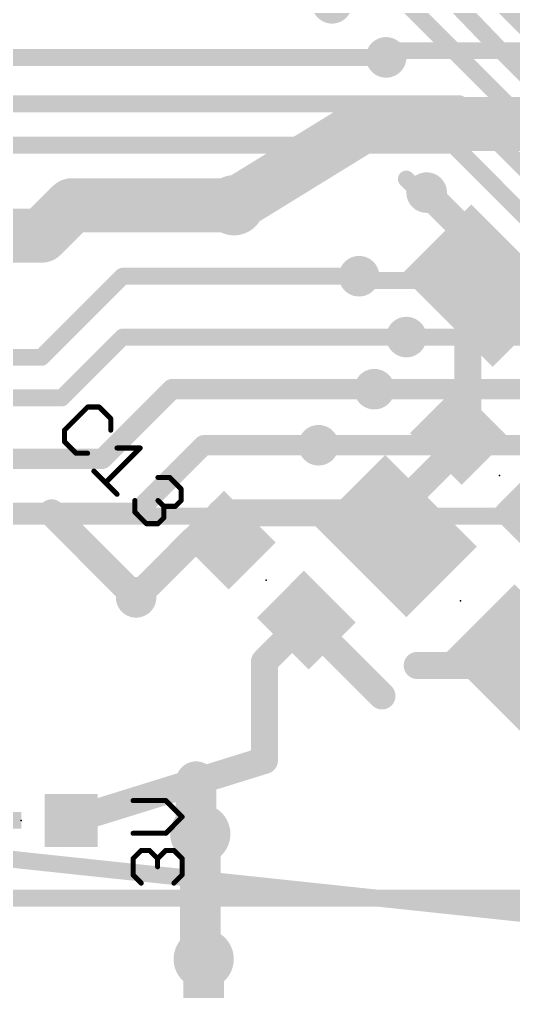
# Model space of a CAD drawing. Extents: x -1.6 to 81.6, y -2 to 51.3.
# Drawn here: x 26.19 to 33.62, y 10.59 to 25.2 of the extents above; entities that cross this region are included whole.
import ezdxf

# ---------------------------------------------------------------- set-up
doc = ezdxf.new("R2010")
doc.units = 0
for name, color, linetype in [('1', 22, 'CONTINUOUS'), ('16', 175, 'CONTINUOUS'), ('18', 82, 'CONTINUOUS'), ('21', 253, 'CONTINUOUS'), ('23', 7, 'CONTINUOUS'), ('25', 253, 'CONTINUOUS')]:
    doc.layers.add(name, color=color, linetype=linetype)

# ---------------------------------------------------------------- blocks, each defined once
blk = doc.blocks.new('RECT')
blk.add_solid([(-0.5, -0.5), (0.5, -0.5), (-0.5, 0.5), (0.5, 0.5)])
blk = doc.blocks.new('ROUNDV')
at = {"const_width": 0.5}
blk.add_lwpolyline([(0, -0.25, 1), (0, 0.25, 1), (0, -0.25)], format="xyb", dxfattribs=at)

msp = doc.modelspace()

# ---------------------------------------------------------------- linework, layer by layer
at = {"layer": '1'}
for points, const_width in [([(33.1216, 24.32), (26.6192, 30.8224)], 0.254), ([(33.3248, 24.828), (28.0924, 30.2636)], 0.254), ([(36.068, 22.796), (33.4264, 25.4376)], 0.254), ([(35.9664, 22.1864), (33.3248, 24.828)], 0.254), ([(31.6992, 24.6248), (21.9456, 24.6248)], 0.254), ([(35.8648, 21.5768), (33.1216, 24.32)], 0.254), ([(21.4884, 23.9268), (31.5468, 23.9268)], 0.254), ([(31.242, 23.9268), (31.5468, 23.9268)], 0.254), ([(31.5468, 23.9268), (32.766, 23.9268)], 0.254), ([(32.766, 23.9268), (32.8036, 23.9268)], 0.254), ([(35.814, 20.9164), (32.9184, 23.812)], 0.254), ([(25.7424, 23.304), (32.004, 23.304)], 0.254), ([(32.7152, 23.304), (32.004, 23.304)], 0.254), ([(35.56, 20.4592), (32.7152, 23.304)], 0.254), ([(26.5176, 21.9456), (26.9748, 22.4028)], 0.8128), ([(26.9748, 22.4028), (29.4132, 22.4028)], 0.8128), ([(33.1216, 21.78), (32.3088, 22.5928)], 0.4064), ([(16.3068, 21.9456), (26.5176, 21.9456)], 0.8128), ([(33.1216, 21.6784), (33.1216, 21.78)], 0.254), ([(33.1413, 21.1949), (32.9538, 21.4645)], 0.254), ([(27.7368, 21.336), (26.5176, 20.1168)], 0.254), ([(30.0736, 21.336), (27.7368, 21.336)], 0.254), ([(30.2768, 21.336), (30.0736, 21.336)], 0.254), ([(30.2768, 21.336), (31.2928, 21.336)], 0.254), ([(33.1413, 21.1949), (32.3045, 21.1949)], 0.3048), ([(32.3045, 21.1949), (32.6381, 21.1949)], 0.254), ([(32.7499, 20.8034), (33.1413, 21.1949)], 0.254), ([(32.9291, 21.1082), (32.7499, 20.8034)], 0.254), ([(32.9291, 21.1082), (32.9291, 19.0717)], 0.4064), ([(27.7368, 20.4216), (26.8224, 19.5072)], 0.254), ([(32.004, 20.4216), (27.7368, 20.4216)], 0.254), ([(26.5176, 20.1168), (11.8872, 20.1168)], 0.254), ([(28.4776, 19.6384), (27.432, 18.5928)], 0.3048), ([(30.408, 19.6384), (28.4776, 19.6384)], 0.3048), ([(30.408, 19.6384), (31.5228, 19.6384)], 0.3048), ([(26.8224, 19.5072), (15.5448, 19.5072)], 0.254), ([(32.9291, 19.0717), (32.8014, 18.944)], 0.4064), ([(32.8014, 18.944), (32.8014, 18.7806)], 0.4064), ([(27.94, 17.78), (28.956, 18.796)], 0.3048), ([(28.956, 18.796), (30.6832, 18.796)], 0.3048), ([(32.8014, 18.7806), (31.8008, 17.78)], 0.4064), ([(27.432, 18.5928), (8.9408, 18.5928)], 0.3048), ([(31.75, 17.78), (29.21, 17.78)], 0.4064), ([(31.8008, 17.78), (31.75, 17.78)], 0.4064), ([(31.75, 17.7292), (31.75, 17.78)], 0.4064), ([(7.62, 17.7292), (38.6588, 17.7292)], 0.254), ([(27.94, 17.78), (8.89, 17.78)], 0.3048), ([(31.6992, 17.6784), (31.75, 17.7292)], 0.4064), ([(31.8445, 17.5331), (31.6992, 17.6784)], 0.254), ([(28.7992, 17.3692), (27.94, 16.51)], 0.4064), ([(29.2962, 17.3692), (28.7992, 17.3692)], 0.4064), ([(29.2962, 17.3692), (29.6628, 17.3692)], 0.4064), ([(31.4381, 17.4315), (31.3759, 17.3692)], 0.4064), ([(31.8445, 17.4315), (31.4381, 17.4315)], 0.4064), ([(31.8445, 17.4315), (31.8445, 17.5331)], 0.254), ([(30.4928, 16.1672), (29.8704, 15.5448)], 0.4064), ([(30.4982, 16.1672), (30.4928, 16.1672)], 0.4064), ([(31.6372, 15.0282), (30.4982, 16.1672)], 0.4064), ([(29.8704, 14.0596), (29.8704, 15.5448)], 0.4064), ([(33.7891, 15.4869), (32.1664, 15.4869)], 0.4064), ([(37.7952, 11.3284), (7.6708, 14.5288)], 0.254), ([(28.8416, 13.7403), (29.8704, 14.0596)], 0.4064), ([(28.8416, 13.0176), (28.8416, 13.7403)], 0.6096), ([(26.9628, 13.1572), (28.8416, 13.7403)], 0.4064), ([(28.9052, 12.954), (28.8416, 13.0176)], 0.6096), ([(35.2044, 11.9888), (21.1328, 11.9888)], 0.254), ([(28.956, 9.4488), (28.956, 11.0744)], 0.6096)]:
    msp.add_lwpolyline(points, dxfattribs=dict(at, const_width=const_width))
for points, const_width in [([(33.3697, 24.8729, 1), (33.2799, 24.7831)], 0.127), ([(33.2791, 24.784, 1), (33.3705, 24.872)], 0.127), ([(31.6992, 24.5613, 1), (31.6992, 24.6883)], 0.127), ([(33.1665, 24.3649, 1), (33.0767, 24.2751)], 0.127), ([(33.0767, 24.2751, 1), (33.1665, 24.3649)], 0.127), ([(31.242, 23.9903, 1), (31.242, 23.8633)], 0.127), ([(31.5468, 23.9903, 1), (31.5468, 23.8633)], 0.127), ([(31.5468, 23.8633, 1), (31.5468, 23.9903)], 0.127), ([(31.5468, 23.8633, 1), (31.5468, 23.9903)], 0.127), ([(32.766, 23.9903, 1), (32.766, 23.8633)], 0.127), ([(32.9184, 23.812, 0.07), (32.766, 23.9268)], 0.254), ([(32.7968, 23.9823, 1), (32.7352, 23.8713)], 0.127), ([(32.766, 23.8633, 1), (32.766, 23.9903)], 0.127), ([(32.8036, 23.8633, 1), (32.8036, 23.9903)], 0.127), ([(32.9633, 23.8569, 1), (32.8735, 23.7671)], 0.127), ([(32.8735, 23.7671, 1), (32.9633, 23.8569)], 0.127), ([(32.004, 23.3675, 1), (32.004, 23.2405)], 0.127), ([(32.004, 23.2405, 1), (32.004, 23.3675)], 0.127), ([(32.7601, 23.3489, 1), (32.6703, 23.2591)], 0.127), ([(32.7152, 23.2405, 1), (32.7152, 23.3675)], 0.127), ([(26.9748, 22.606, 1), (26.9748, 22.1996)], 0.4064), ([(27.1185, 22.2591, 1), (26.8311, 22.5465)], 0.4064), ([(29.4132, 22.1996, 1), (29.4132, 22.606)], 0.4064), ([(32.3806, 22.6646, 1), (32.237, 22.521)], 0.2032), ([(26.5176, 21.7424, 1), (26.5176, 22.1488)], 0.4064), ([(26.3739, 22.0893, 1), (26.6613, 21.8019)], 0.4064), ([(33.0498, 21.7082, 1), (33.1934, 21.8518)], 0.2032), ([(32.6381, 21.1949, 0.4142), (33.1216, 21.6784)], 0.254), ([(33.1851, 21.78, 1), (33.0581, 21.78)], 0.127), ([(33.1851, 21.6784, 1), (33.0581, 21.6784)], 0.127), ([(33.0581, 21.6784, 1), (33.1851, 21.6784)], 0.127), ([(33.0059, 21.5008, 1), (32.9016, 21.4282)], 0.127), ([(27.7368, 21.3995, 1), (27.7368, 21.2725)], 0.127), ([(27.7817, 21.2911, 1), (27.6919, 21.3809)], 0.127), ([(30.0736, 21.3995, 1), (30.0736, 21.2725)], 0.127), ([(30.0736, 21.2725, 1), (30.0736, 21.3995)], 0.127), ([(30.2768, 21.3995, 1), (30.2768, 21.2725)], 0.127), ([(30.2768, 21.2725, 1), (30.2768, 21.3995)], 0.127), ([(31.2928, 21.2725, 1), (31.2928, 21.3995)], 0.127), ([(32.3045, 21.2711, 1), (32.3045, 21.1187)], 0.1524), ([(33.1413, 21.1187, 1), (33.1413, 21.2711)], 0.1524), ([(32.3045, 21.2584, 1), (32.3045, 21.1314)], 0.127), ([(32.6381, 21.2584, 1), (32.6381, 21.1314)], 0.127), ([(32.6381, 21.1314, 1), (32.6381, 21.2584)], 0.127), ([(33.0307, 21.1082, 1), (32.8275, 21.1082)], 0.2032), ([(32.9838, 21.0761, 1), (32.8743, 21.1404)], 0.127), ([(33.0892, 21.1586, 1), (33.1935, 21.2311)], 0.127), ([(33.1862, 21.15, 1), (33.0964, 21.2398)], 0.127), ([(32.705, 20.8483, 1), (32.7948, 20.7585)], 0.127), ([(32.6951, 20.8356, 1), (32.8046, 20.7713)], 0.127), ([(27.7368, 20.4851, 1), (27.7368, 20.3581)], 0.127), ([(27.7817, 20.3767, 1), (27.6919, 20.4665)], 0.127), ([(32.004, 20.3581, 1), (32.004, 20.4851)], 0.127), ([(26.4727, 20.1617, 1), (26.5625, 20.0719)], 0.127), ([(26.5176, 20.0533, 1), (26.5176, 20.1803)], 0.127), ([(28.4776, 19.7146, 1), (28.4776, 19.5622)], 0.1524), ([(28.5315, 19.5845, 1), (28.4237, 19.6923)], 0.1524), ([(30.408, 19.7146, 1), (30.408, 19.5622)], 0.1524), ([(30.408, 19.5622, 1), (30.408, 19.7146)], 0.1524), ([(31.5228, 19.5622, 1), (31.5228, 19.7146)], 0.1524), ([(26.7775, 19.5521, 1), (26.8673, 19.4623)], 0.127), ([(26.8224, 19.4437, 1), (26.8224, 19.5707)], 0.127), ([(32.903, 18.944, 1), (32.6998, 18.944)], 0.2032), ([(32.8275, 19.0717, 1), (33.0307, 19.0717)], 0.2032), ([(33.0009, 18.9999, 1), (32.8572, 19.1436)], 0.2032), ([(32.7295, 19.0159, 1), (32.8732, 18.8722)], 0.2032), ([(28.956, 18.8722, 1), (28.956, 18.7198)], 0.1524), ([(29.0099, 18.7421, 1), (28.9021, 18.8499)], 0.1524), ([(30.6832, 18.7198, 1), (30.6832, 18.8722)], 0.1524), ([(32.6998, 18.7806, 1), (32.903, 18.7806)], 0.2032), ([(32.8732, 18.7087, 1), (32.7295, 18.8524)], 0.2032), ([(27.3781, 18.6467, 1), (27.4859, 18.5389)], 0.1524), ([(27.432, 18.5166, 1), (27.432, 18.669)], 0.1524), ([(29.21, 17.8816, 1), (29.21, 17.6784)], 0.2032), ([(31.75, 17.8816, 1), (31.75, 17.6784)], 0.2032), ([(31.8516, 17.78, 1), (31.6484, 17.78)], 0.2032), ([(31.75, 17.6784, 1), (31.75, 17.8816)], 0.2032), ([(31.8008, 17.6784, 1), (31.8008, 17.8816)], 0.2032), ([(27.8861, 17.8339, 1), (27.9939, 17.7261)], 0.1524), ([(27.94, 17.7038, 1), (27.94, 17.8562)], 0.1524), ([(31.6274, 17.7502, 1), (31.771, 17.6066)], 0.2032), ([(31.6484, 17.7292, 1), (31.8516, 17.7292)], 0.2032), ([(31.8218, 17.6574, 1), (31.6782, 17.801)], 0.2032), ([(31.729, 17.8518, 1), (31.8726, 17.7082)], 0.2032), ([(31.7441, 17.7233, 1), (31.6543, 17.6335)], 0.127), ([(28.7992, 17.4708, 1), (28.7992, 17.2676)], 0.2032), ([(28.8711, 17.2974, 1), (28.7274, 17.4411)], 0.2032), ([(29.2962, 17.4708, 1), (29.2962, 17.2676)], 0.2032), ([(29.2962, 17.2676, 1), (29.2962, 17.4708)], 0.2032), ([(29.6628, 17.2676, 1), (29.6628, 17.4708)], 0.2032), ([(31.3041, 17.4411, 1), (31.4477, 17.2974)], 0.2032), ([(31.4381, 17.5331, 1), (31.4381, 17.3299)], 0.2032), ([(31.51, 17.3596, 1), (31.3663, 17.5033)], 0.2032), ([(31.908, 17.5331, 1), (31.781, 17.5331)], 0.127), ([(31.7996, 17.4882, 1), (31.8894, 17.578)], 0.127), ([(31.8445, 17.3299, 1), (31.8445, 17.5331)], 0.2032), ([(31.781, 17.4315, 1), (31.908, 17.4315)], 0.127), ([(27.8682, 16.5818, 1), (28.0118, 16.4382)], 0.2032), ([(30.4928, 16.2688, 1), (30.4928, 16.0656)], 0.2032), ([(30.5701, 16.239, 1), (30.4264, 16.0953)], 0.2032), ([(30.5646, 16.0953, 1), (30.4209, 16.239)], 0.2032), ([(30.4982, 16.0656, 1), (30.4982, 16.2688)], 0.2032), ([(29.972, 15.5448, 1), (29.7688, 15.5448)], 0.2032), ([(29.7986, 15.6166, 1), (29.9422, 15.473)], 0.2032), ([(32.1664, 15.5885, 1), (32.1664, 15.3853)], 0.2032), ([(31.5653, 14.9564, 1), (31.709, 15.1001)], 0.2032), ([(29.9005, 13.9626, 1), (29.8403, 14.1566)], 0.2032), ([(28.994, 13.7403, 1), (28.6892, 13.7403)], 0.3048), ([(29.7688, 14.0596, 1), (29.972, 14.0596)], 0.2032), ([(28.8115, 13.8373, 1), (28.8717, 13.6433)], 0.2032), ([(28.8717, 13.6433, 1), (28.8115, 13.8373)], 0.2032), ([(26.9327, 13.2542, 1), (26.9929, 13.0602)], 0.2032), ([(28.9494, 13.1254, 1), (28.7338, 12.9098)], 0.3048), ([(28.6892, 13.0176, 1), (28.994, 13.0176)], 0.3048), ([(28.7974, 12.8462, 1), (29.013, 13.0618)], 0.3048), ([(29.1084, 11.0744, 1), (28.8036, 11.0744)], 0.3048)]:
    msp.add_lwpolyline(points, format="xyb", dxfattribs=dict(at, const_width=const_width))
at = {"layer": '16'}
for points, const_width in [([(31.8008, 24.7264), (31.6992, 24.6248)], 0.254), ([(38.5572, 24.7264), (31.8008, 24.7264)], 0.254), ([(29.4132, 22.4028), (31.3944, 23.622)], 0.8128), ([(31.3944, 23.622), (32.4612, 23.622)], 0.8128), ([(32.4612, 23.622), (38.4048, 23.622)], 0.8128), ([(32.2072, 22.5928), (32.004, 22.796)], 0.254), ([(32.3088, 22.5928), (32.2072, 22.5928)], 0.254), ([(32.3088, 21.272), (31.3568, 21.272)], 0.254), ([(35.9664, 21.272), (32.3088, 21.272)], 0.254), ([(37.7952, 20.4216), (32.004, 20.4216)], 0.254), ([(38.2952, 19.6384), (31.5228, 19.6384)], 0.3048), ([(38.4528, 18.796), (30.6832, 18.796)], 0.3048), ([(27.94, 16.51), (26.67, 17.78)], 0.4064), ([(28.9052, 11.1252), (28.9052, 12.954)], 0.6096), ([(28.956, 11.0744), (28.9052, 11.1252)], 0.6096)]:
    msp.add_lwpolyline(points, dxfattribs=dict(at, const_width=const_width))
for points, const_width in [([(31.8008, 24.7899, 1), (31.8008, 24.6629)], 0.127), ([(31.8457, 24.6815, 1), (31.7559, 24.7713)], 0.127), ([(31.6543, 24.6697, 1), (31.7441, 24.5799)], 0.127), ([(31.3944, 23.8252, 1), (31.3944, 23.4188)], 0.4064), ([(31.5009, 23.4489, 1), (31.2879, 23.7951)], 0.4064), ([(32.4612, 23.8252, 1), (32.4612, 23.4188)], 0.4064), ([(32.4612, 23.4188, 1), (32.4612, 23.8252)], 0.4064), ([(32.0489, 22.8409, 1), (31.9591, 22.7511)], 0.127), ([(29.3067, 22.5759, 1), (29.5197, 22.2297)], 0.4064), ([(32.2072, 22.6563, 1), (32.2072, 22.5293)], 0.127), ([(32.1623, 22.5479, 1), (32.2521, 22.6377)], 0.127), ([(32.3088, 22.5293, 1), (32.3088, 22.6563)], 0.127), ([(31.2928, 21.336, 0.4142), (31.3568, 21.272)], 0.254), ([(31.3563, 21.336, 1), (31.2293, 21.336)], 0.127), ([(31.3568, 21.3355, 1), (31.3568, 21.2085)], 0.127), ([(31.3568, 21.2085, 1), (31.3568, 21.3355)], 0.127), ([(32.3088, 21.3355, 1), (32.3088, 21.2085)], 0.127), ([(32.3088, 21.2085, 1), (32.3088, 21.3355)], 0.127), ([(32.004, 20.4851, 1), (32.004, 20.3581)], 0.127), ([(31.5228, 19.7146, 1), (31.5228, 19.5622)], 0.1524), ([(30.6832, 18.8722, 1), (30.6832, 18.7198)], 0.1524), ([(26.7418, 17.8518, 1), (26.5982, 17.7082)], 0.2032), ([(27.8682, 16.4382, 1), (28.0118, 16.5818)], 0.2032), ([(29.0576, 12.954, 1), (28.7528, 12.954)], 0.3048), ([(29.013, 11.233, 1), (28.7974, 11.0174)], 0.3048), ([(28.7528, 11.1252, 1), (29.0576, 11.1252)], 0.3048), ([(28.8482, 10.9666, 1), (29.0638, 11.1822)], 0.3048)]:
    msp.add_lwpolyline(points, format="xyb", dxfattribs=dict(at, const_width=const_width))
at = {"layer": '23'}
for p in [(33.4024, 18.343), (29.8972, 16.7682), (32.8168, 16.4592), (26.2128, 13.1572)]:
    msp.add_point(p, dxfattribs=at)
at = {"layer": '25', "const_width": 0.0762}
for points in [[(27.2105, 19.3706), (26.863, 19.0231)], [(27.3843, 19.3706), (27.2105, 19.3706)], [(27.558, 19.1969), (27.3843, 19.3706)], [(27.558, 19.0231), (27.558, 19.1969)], [(26.863, 19.0231), (26.863, 18.8493)], [(26.863, 18.8493), (27.0367, 18.6756)], [(27.0367, 18.6756), (27.2105, 18.6756)], [(28.0004, 18.7545), (27.4791, 18.2332)], [(27.6528, 18.7545), (28.0004, 18.7545)], [(27.3053, 18.407), (27.6528, 18.0595)], [(28.2689, 18.3122), (28.4427, 18.3122)], [(28.4427, 18.3122), (28.6164, 18.1384)], [(28.6164, 18.1384), (28.6164, 17.9647)], [(27.9214, 17.7909), (27.9214, 17.9647)], [(28.3558, 17.8778), (28.2689, 17.9647)], [(28.6164, 17.9647), (28.5296, 17.8778)], [(28.0951, 17.6171), (27.9214, 17.7909)], [(28.5296, 17.8778), (28.3558, 17.8778)], [(28.3558, 17.8778), (28.3558, 17.704)], [(28.3558, 17.704), (28.2689, 17.6171)], [(28.2689, 17.6171), (28.0951, 17.6171)], [(28.3862, 13.4558), (27.8947, 13.4558)], [(28.6319, 13.21), (28.3862, 13.4558)], [(28.3862, 12.9643), (28.6319, 13.21)], [(27.8947, 12.9643), (28.3862, 12.9643)], [(27.8947, 12.5845), (28.0175, 12.7074)], [(28.0175, 12.7074), (28.1404, 12.7074)], [(28.1404, 12.7074), (28.2633, 12.5845)], [(28.2633, 12.5845), (28.3862, 12.7074)], [(28.3862, 12.7074), (28.509, 12.7074)], [(28.509, 12.7074), (28.6319, 12.5845)], [(27.8947, 12.3387), (27.8947, 12.5845)], [(28.2633, 12.5845), (28.2633, 12.4616)], [(28.6319, 12.5845), (28.6319, 12.3387)], [(28.0175, 12.2159), (27.8947, 12.3387)], [(28.6319, 12.3387), (28.509, 12.2159)]]:
    msp.add_lwpolyline(points, dxfattribs=at)
at = {"layer": '25', "const_width": 0.0381}
for points in [[(27.2105, 19.3897, 1), (27.2105, 19.3516)], [(27.224, 19.3572, 1), (27.197, 19.3841)], [(27.3977, 19.3841, 1), (27.3708, 19.3572)], [(27.3843, 19.3516, 1), (27.3843, 19.3897)], [(27.5771, 19.1969, 1), (27.539, 19.1969)], [(27.5446, 19.1834, 1), (27.5715, 19.2103)], [(26.8495, 19.0366, 1), (26.8764, 19.0096)], [(26.882, 19.0231, 1), (26.8439, 19.0231)], [(27.539, 19.0231, 1), (27.5771, 19.0231)], [(26.8764, 18.8628, 1), (26.8495, 18.8359)], [(26.8439, 18.8493, 1), (26.882, 18.8493)], [(27.0367, 18.6946, 1), (27.0367, 18.6565)], [(27.0233, 18.6621, 1), (27.0502, 18.689)], [(27.2105, 18.6565, 1), (27.2105, 18.6946)], [(27.6528, 18.7736, 1), (27.6528, 18.7355)], [(28.0138, 18.7411, 1), (27.9869, 18.768)], [(28.0004, 18.7355, 1), (28.0004, 18.7736)], [(27.3188, 18.4205, 1), (27.2918, 18.3935)], [(27.4656, 18.2467, 1), (27.4925, 18.2198)], [(28.2689, 18.3313, 1), (28.2689, 18.2932)], [(28.4561, 18.3257, 1), (28.4292, 18.2987)], [(28.4427, 18.2932, 1), (28.4427, 18.3313)], [(28.6355, 18.1384, 1), (28.5974, 18.1384)], [(28.603, 18.125, 1), (28.6299, 18.1519)], [(27.6394, 18.046, 1), (27.6663, 18.0729)], [(27.9404, 17.9647, 1), (27.9023, 17.9647)], [(28.2824, 17.9781, 1), (28.2554, 17.9512)], [(28.5974, 17.9647, 1), (28.6355, 17.9647)], [(28.6299, 17.9512, 1), (28.603, 17.9781)], [(27.9349, 17.8044, 1), (27.9079, 17.7774)], [(28.3748, 17.8778, 1), (28.3367, 17.8778)], [(28.3558, 17.8968, 1), (28.3558, 17.8587)], [(28.3423, 17.8643, 1), (28.3693, 17.8913)], [(28.5161, 17.8913, 1), (28.543, 17.8643)], [(28.5296, 17.8587, 1), (28.5296, 17.8968)], [(27.9023, 17.7909, 1), (27.9404, 17.7909)], [(28.3367, 17.704, 1), (28.3748, 17.704)], [(28.3693, 17.6906, 1), (28.3423, 17.7175)], [(28.0951, 17.6362, 1), (28.0951, 17.5981)], [(28.0817, 17.6037, 1), (28.1086, 17.6306)], [(28.2554, 17.6306, 1), (28.2824, 17.6037)], [(28.2689, 17.5981, 1), (28.2689, 17.6362)], [(27.8947, 13.4748, 1), (27.8947, 13.4367)], [(28.3996, 13.4692, 1), (28.3727, 13.4423)], [(28.3862, 13.4367, 1), (28.3862, 13.4748)], [(28.6454, 13.1966, 1), (28.6184, 13.2235)], [(28.6184, 13.1966, 1), (28.6454, 13.2235)], [(27.8947, 12.9833, 1), (27.8947, 12.9452)], [(28.3862, 12.9452, 1), (28.3862, 12.9833)], [(28.3727, 12.9778, 1), (28.3996, 12.9508)], [(28.0175, 12.7264, 1), (28.0175, 12.6883)], [(28.031, 12.6939, 1), (28.0041, 12.7208)], [(28.1539, 12.7208, 1), (28.1269, 12.6939)], [(28.1404, 12.6883, 1), (28.1404, 12.7264)], [(28.3862, 12.7264, 1), (28.3862, 12.6883)], [(28.3996, 12.6939, 1), (28.3727, 12.7208)], [(28.5225, 12.7208, 1), (28.4956, 12.6939)], [(28.509, 12.6883, 1), (28.509, 12.7264)], [(27.9137, 12.5845, 1), (27.8756, 12.5845)], [(27.8812, 12.598, 1), (27.9081, 12.571)], [(28.2823, 12.5845, 1), (28.2442, 12.5845)], [(28.2498, 12.598, 1), (28.2768, 12.571)], [(28.2498, 12.571, 1), (28.2768, 12.598)], [(28.651, 12.5845, 1), (28.6129, 12.5845)], [(28.6184, 12.571, 1), (28.6454, 12.598)], [(28.2442, 12.4616, 1), (28.2823, 12.4616)], [(27.8756, 12.3387, 1), (27.9137, 12.3387)], [(27.9081, 12.3522, 1), (27.8812, 12.3253)], [(28.6129, 12.3387, 1), (28.651, 12.3387)], [(28.6454, 12.3253, 1), (28.6184, 12.3522)], [(28.0041, 12.2024, 1), (28.031, 12.2293)], [(28.4956, 12.2293, 1), (28.5225, 12.2024)]]:
    msp.add_lwpolyline(points, format="xyb", dxfattribs=at)

# ---------------------------------------------------------------- block references
at = {"layer": '1'}
for p, xscale, yscale, rotation in [((33.1413, 21.1949), 1.95, 1.5, 315), ((31.8445, 17.4315), 1.95, 1.5, 315), ((33.7891, 15.4869), 1.95, 1.5, 315), ((26.9628, 13.1572), 0.8, 0.8, 90)]:
    msp.add_blockref('RECT', p, dxfattribs=dict(at, xscale=xscale, yscale=yscale, rotation=rotation))
at = {"layer": '1', "xscale": 1.1, "rotation": 315}
for p in [(32.8014, 18.944), (34.0034, 17.742), (29.2962, 17.3692), (30.4982, 16.1672)]:
    msp.add_blockref('RECT', p, dxfattribs=at)
at = {"layer": '18'}
for p, xscale, yscale in [((30.8864, 25.4376), 0.6096, 0.6096), ((30.8864, 25.4376), 0.6096, 0.6096), ((31.6992, 24.6248), 0.6096, 0.6096), ((31.6992, 24.6248), 0.6096, 0.6096), ((29.4132, 22.4028), 0.9048, 0.9048), ((29.4132, 22.4028), 0.9048, 0.9048), ((32.3088, 22.5928), 0.6096, 0.6096), ((32.3088, 22.5928), 0.6096, 0.6096), ((31.2928, 21.336), 0.6096, 0.6096), ((31.2928, 21.336), 0.6096, 0.6096), ((32.004, 20.4216), 0.6096, 0.6096), ((32.004, 20.4216), 0.6096, 0.6096), ((31.5228, 19.6384), 0.6096, 0.6096), ((31.5228, 19.6384), 0.6096, 0.6096), ((30.6832, 18.796), 0.6096, 0.6096), ((30.6832, 18.796), 0.6096, 0.6096), ((27.94, 16.51), 0.6096, 0.6096), ((27.94, 16.51), 0.6096, 0.6096), ((28.9052, 12.954), 0.9048, 0.9048), ((28.9052, 12.954), 0.9048, 0.9048), ((28.956, 11.0744), 0.9048, 0.9048), ((28.956, 11.0744), 0.9048, 0.9048)]:
    msp.add_blockref('ROUNDV', p, dxfattribs=dict(at, xscale=xscale, yscale=yscale))
at = {"layer": '21', "xscale": 0.25, "yscale": 0.25, "rotation": 90}
msp.add_blockref('RECT', (26.0878, 13.1572), dxfattribs=at)

doc.saveas('drawing.dxf')
